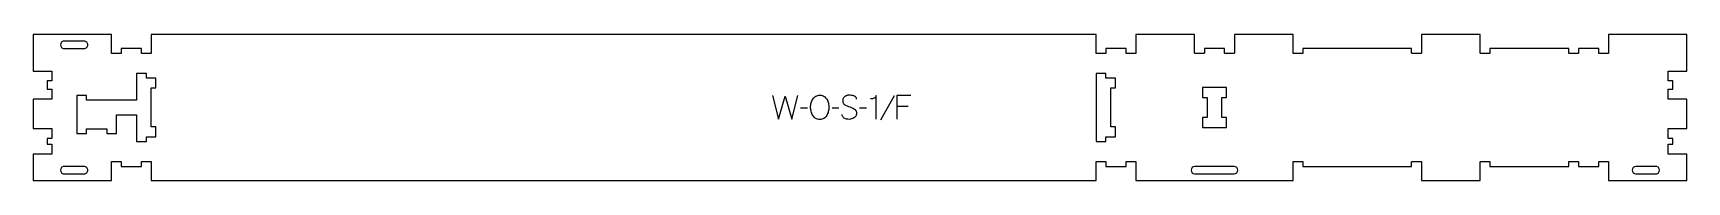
# Model space of a CAD drawing. Extents: x 0 to 2100, y 0 to 186.
import ezdxf

# ---------------------------------------------------------------- set-up
doc = ezdxf.new("R2010")
doc.units = 0
for name, color, linetype in [('1_ANYTOOL_1MMDEEP_LABELS_S', 2, 'CONTINUOUS'), ('3_ANYTOOL_CUTTHROUGH_INSID', 4, 'CONTINUOUS'), ('4_ANYTOOL_CUTTHROUGH_OUTSI', 5, 'CONTINUOUS')]:
    doc.layers.add(name, color=color, linetype=linetype)

msp = doc.modelspace()

# ---------------------------------------------------------------- linework, layer by layer
at = {"layer": '1_ANYTOOL_1MMDEEP_LABELS_S'}
for p, q in [((1092.95208, 107.542529), (1075.766366, 76.771101)), ((983.023509, 91.899672), (974.237794, 91.813958)), ((1023.05208, 91.899672), (1014.266366, 91.813958)), ((1058.109223, 91.899672), (1049.323509, 91.813958)), ((1111.037794, 94.042529), (1096.55208, 94.042529))]:
    msp.add_line(p, q, dxfattribs=at)
for points in [[(938.666366, 108.013958), (946.380651, 78.013958), (954.823509, 107.113958), (963.309223, 78.013958), (970.809223, 108.013958)], [(1114.209223, 108.013958), (1096.55208, 108.013958), (1096.55208, 78.013958)]]:
    msp.add_lwpolyline(points, dxfattribs=at)
msp.add_lwpolyline([(999.094937, 108.356815, -0.064784), (1001.768892, 108.008894, -0.088904), (1004.194937, 106.878244, -0.05419), (1006.117502, 105.186114, -0.051179), (1007.644937, 103.128244, -0.041653), (1008.827137, 100.699471, -0.036749), (1009.616366, 98.113958, -0.024892), (1010.074145, 95.494695, -0.030823), (1010.237794, 92.842529, -0.034269), (1010.061275, 90.270033, -0.031918), (1009.546723, 87.742529, -0.031725), (1008.658536, 85.133133, -0.026303), (1007.473509, 82.642529, -0.058719), (1005.949728, 80.480782, -0.077745), (1003.911009, 78.817529, -0.077243), (1001.42402, 77.838692, -0.055252), (998.75208, 77.542529, -0.054051), (995.998155, 77.841108, -0.077615), (993.432437, 78.838958, -0.078558), (991.357364, 80.526031, -0.060481), (989.816366, 82.728244, -0.02629), (988.629705, 85.267463, -0.031299), (987.743151, 87.924672, -0.031469), (987.228113, 90.511488, -0.033416), (987.05208, 93.142529, -0.032847), (987.230758, 95.859478, -0.035049), (987.775294, 98.526458, -0.03503), (988.691268, 101.103497, -0.032231), (989.944937, 103.535387, -0.062518), (991.566826, 105.602481, -0.074052), (993.678866, 107.151458, -0.072322), (996.305719, 108.082349, -0.049083)], format="xyb", close=True, dxfattribs=at)
for points in [[(1045.294937, 103.428244, 0.071867), (1045.101824, 104.76485, 0.100684), (1044.475294, 105.946101, 0.047558), (1044.000741, 106.422551, 0.038563), (1043.450741, 106.811279, 0.037928), (1042.753553, 107.158748, 0.026634), (1042.016366, 107.413958, 0.028461), (1038.993032, 108.099941, 0.041577), (1035.909223, 108.356815, 0.036938), (1034.406863, 108.245675, 0.041531), (1032.941366, 107.901458, 0.041583), (1031.563989, 107.324249, 0.038125), (1030.294937, 106.535387, 0.057611), (1029.224785, 105.543482, 0.065808), (1028.430651, 104.322887, 0.06469), (1027.953155, 102.863332, 0.046778), (1027.809223, 101.328244, 0.052235), (1027.971579, 99.778401, 0.075448), (1028.516366, 98.328244, 0.076671), (1029.432458, 97.155191, 0.061023), (1030.637794, 96.271101, 0.021951), (1033.666648, 94.743755, 0.018213), (1036.809223, 93.463958, -0.02405), (1039.910707, 92.158496, -0.02981), (1042.85208, 90.528244, -0.068439), (1043.993382, 89.562313, -0.079282), (1044.80208, 88.310387, -0.076308), (1045.22708, 86.731704, -0.047772), (1045.25208, 85.085387, -0.046243), (1044.958845, 83.404427, -0.06359), (1044.309223, 81.833601, -0.064671), (1043.336399, 80.549412, -0.057073), (1042.080651, 79.535387, -0.067522), (1039.112343, 78.172476, -0.070793), (1035.887794, 77.671101, -0.064027), (1032.748779, 78.033616, -0.070447), (1029.823509, 79.213958, -0.054374), (1028.665091, 80.063591, -0.074742), (1027.766366, 81.174672, -0.075199), (1027.243359, 82.481051, -0.057737), (1027.080651, 83.885387)], [(1070.237794, 78.013958), (1070.237794, 108.056815, -0.057478), (1069.973771, 106.963848, -0.075801), (1069.434223, 105.983601, -0.075474), (1068.61877, 105.199726, -0.055107), (1067.623509, 104.649672, -0.039607), (1065.481268, 103.95016, -0.05918), (1063.25208, 103.685387)]]:
    msp.add_lwpolyline(points, format="xyb", dxfattribs=at)
at = {"layer": '3_ANYTOOL_CUTTHROUGH_INSID'}
for points in [[(64.75, 177), (39.009651, 177, 0.12263), (37.35456, 176.587875, 0.106401), (36.040385, 175.480762, 0.09127), (35.253336, 173.956608, 0.148392), (35.253336, 170.543392, 0.09127), (36.040385, 169.019238, 0.106401), (37.35456, 167.912125, 0.12263), (39.009651, 167.5), (64.75, 167.5, 0.414214), (69.5, 172.25, 0.414214)], [(64.75, 8.5, 0.414214), (69.5, 13.25, 0.414214), (64.75, 18), (39.009651, 18, 0.12263), (37.35456, 17.587875, 0.106401), (36.040385, 16.480762, 0.09127), (35.253336, 14.956608, 0.148392), (35.253336, 11.543392, 0.09127), (36.040385, 10.019238, 0.106401), (37.35456, 8.912125, 0.12263), (39.009651, 8.5)], [(1474.75, 8.5), (1524.75, 8.5, 1), (1524.75, 18), (1474.75, 18, 1)], [(2034.75, 8.5), (2060.490349, 8.5, 0.12263), (2062.14544, 8.912125, 0.106401), (2063.459615, 10.019238, 0.09127), (2064.246664, 11.543392, 0.148392), (2064.246664, 14.956608, 0.09127), (2063.459615, 16.480762, 0.106401), (2062.14544, 17.587875, 0.12263), (2060.490349, 18), (2034.75, 18, 1)]]:
    msp.add_lwpolyline(points, format="xyb", close=True, dxfattribs=at)
for points in [[(55.750029, 59.588509), (68.000029, 59.588509), (68.000029, 65.588509), (93.500029, 65.588509), (93.500029, 59.588509), (106.000029, 59.588509), (106.000029, 83.588509), (131.500029, 83.588509), (131.500029, 49.544255), (144.000029, 49.544255), (144.000029, 55.544255), (149.750029, 55.544253), (156, 55.544253), (156, 68.044253), (150, 68.044253), (150, 117.544253), (156, 117.544253), (156, 130.044253), (149.75, 130.044253), (144.000029, 130.044255), (144.000029, 136.044255), (131.500029, 136.044255), (131.500029, 102.088509), (68.000029, 102.088509), (68.000029, 108.088509), (55.500029, 108.088509), (55.500029, 59.588509)], [(1349.75, 49.544253), (1362, 49.544253), (1362, 55.544253), (1374, 55.544253), (1374, 68.044253), (1368, 68.044253), (1368, 117.544253), (1374, 117.544253), (1374, 130.044253), (1362, 130.044253), (1362, 136.044253), (1349.5, 136.044253), (1349.5, 49.794253), (1349.5, 49.544253)], [(1490.5, 105.544253), (1490.5, 80.044253), (1484.5, 80.044253), (1484.5, 67.544253), (1515, 67.544253), (1515, 80.044253), (1509, 80.044253), (1509, 105.544253), (1515, 105.544253), (1515, 118.044253), (1484.5, 118.044253), (1484.5, 105.544253)]]:
    msp.add_lwpolyline(points, close=True, dxfattribs=at)
at = {"layer": '4_ANYTOOL_CUTTHROUGH_OUTSI'}
msp.add_lwpolyline([(1849.5, 18), (1949.5, 18), (1949.5, 23.75, -0.414214), (1949.75, 24), (1961.75, 24, -0.414214), (1962, 23.75), (1962, 18), (1987.5, 18), (1987.5, 23.75, -0.414214), (1987.75, 24), (1999.75, 24, -0.414214), (2000, 23.75), (2000, 0), (2099.5, 0), (2099.5, 33.5), (2075.75, 33.5, -0.414214), (2075.5, 33.75), (2075.5, 45.75, -0.414214), (2075.75, 46), (2081.5, 46), (2081.5, 53.589), (2075.75, 53.589, -0.414214), (2075.5, 53.839), (2075.5, 65.839, -0.414214), (2075.75, 66.089), (2099.5, 66.089), (2099.5, 103.5), (2075.75, 103.5, -0.414214), (2075.5, 103.75), (2075.5, 115.75, -0.414214), (2075.75, 116), (2081.5, 116), (2081.5, 126.5), (2075.75, 126.5, -0.414214), (2075.5, 126.75), (2075.5, 138.75, -0.414214), (2075.75, 139), (2099.5, 139), (2099.5, 185.5), (2000, 185.5), (2000, 161.75, -0.414214), (1999.75, 161.5), (1987.75, 161.5, -0.414214), (1987.5, 161.75), (1987.5, 167.5), (1962, 167.5), (1962, 161.75, -0.414214), (1961.75, 161.5), (1949.75, 161.5, -0.414214), (1949.5, 161.75), (1949.5, 167.5), (1849.5, 167.5), (1849.5, 161.75, -0.414214), (1849.25, 161.5), (1837.25, 161.5, -0.414214), (1837, 161.75), (1837, 185.5), (1762.5, 185.5), (1762.5, 161.75, -0.414214), (1762.25, 161.5), (1750.25, 161.5, -0.414214), (1750, 161.75), (1750, 167.5), (1612, 167.5), (1612, 161.75, -0.414214), (1611.75, 161.5), (1599.75, 161.5, -0.414214), (1599.5, 161.75), (1599.5, 185.5), (1525, 185.5), (1525, 161.75, -0.414214), (1524.75, 161.5), (1512.75, 161.5, -0.414214), (1512.5, 161.75), (1512.5, 167.5), (1487, 167.5), (1487, 161.75, -0.414214), (1486.75, 161.5), (1474.75, 161.5, -0.414214), (1474.5, 161.75), (1474.5, 185.5), (1400, 185.5), (1400, 161.75, -0.414214), (1399.75, 161.5), (1387.75, 161.5, -0.414214), (1387.5, 161.75), (1387.5, 167.5), (1362, 167.5), (1362, 161.75, -0.414214), (1361.75, 161.5), (1349.75, 161.5, -0.414214), (1349.5, 161.75), (1349.5, 185.5), (1049.75, 185.5), (749.75, 185.5), (150, 185.5), (150, 161.75, -0.414214), (149.75, 161.5), (137.75, 161.5, -0.414214), (137.5, 161.75), (137.5, 167.5), (112, 167.5), (112, 161.75, -0.414214), (111.75, 161.5), (99.75, 161.5, -0.414214), (99.5, 161.75), (99.5, 185.5), (0, 185.5), (0, 139), (23.75, 139, -0.414214), (24, 138.75), (24, 126.75, -0.414214), (23.75, 126.5), (18, 126.5), (18, 116), (23.75, 116, -0.414214), (24, 115.75), (24, 103.75, -0.414214), (23.75, 103.5), (0, 103.5), (0, 66.089), (23.75, 66.089, -0.414214), (24, 65.839), (24, 53.839, -0.414214), (23.75, 53.589), (18, 53.589), (18, 46), (23.75, 46, -0.414214), (24, 45.75), (24, 33.75, -0.414214), (23.75, 33.5), (0, 33.5), (0, 0), (99.5, 0), (99.5, 23.75, -0.414214), (99.75, 24), (111.75, 24, -0.414214), (112, 23.75), (112, 18), (137.5, 18), (137.5, 23.75, -0.414214), (137.75, 24), (149.75, 24, -0.414214), (150, 23.75), (150, 0), (449.75, 0), (1049.75, 0), (1349.5, 0), (1349.5, 23.75, -0.414214), (1349.75, 24), (1361.75, 24, -0.414214), (1362, 23.75), (1362, 18), (1387.5, 18), (1387.5, 23.75, -0.414214), (1387.75, 24), (1399.75, 24, -0.414214), (1400, 23.75), (1400, 0), (1599.5, 0), (1599.5, 23.75, -0.414214), (1599.75, 24), (1611.75, 24, -0.414214), (1612, 23.75), (1612, 18), (1750, 18), (1750, 23.75, -0.414214), (1750.25, 24), (1762.25, 24, -0.414214), (1762.5, 23.75), (1762.5, 0), (1837, 0), (1837, 23.75, -0.414214), (1837.25, 24), (1849.25, 24, -0.414214), (1849.5, 23.75)], format="xyb", close=True, dxfattribs=at)

doc.saveas('drawing.dxf')
